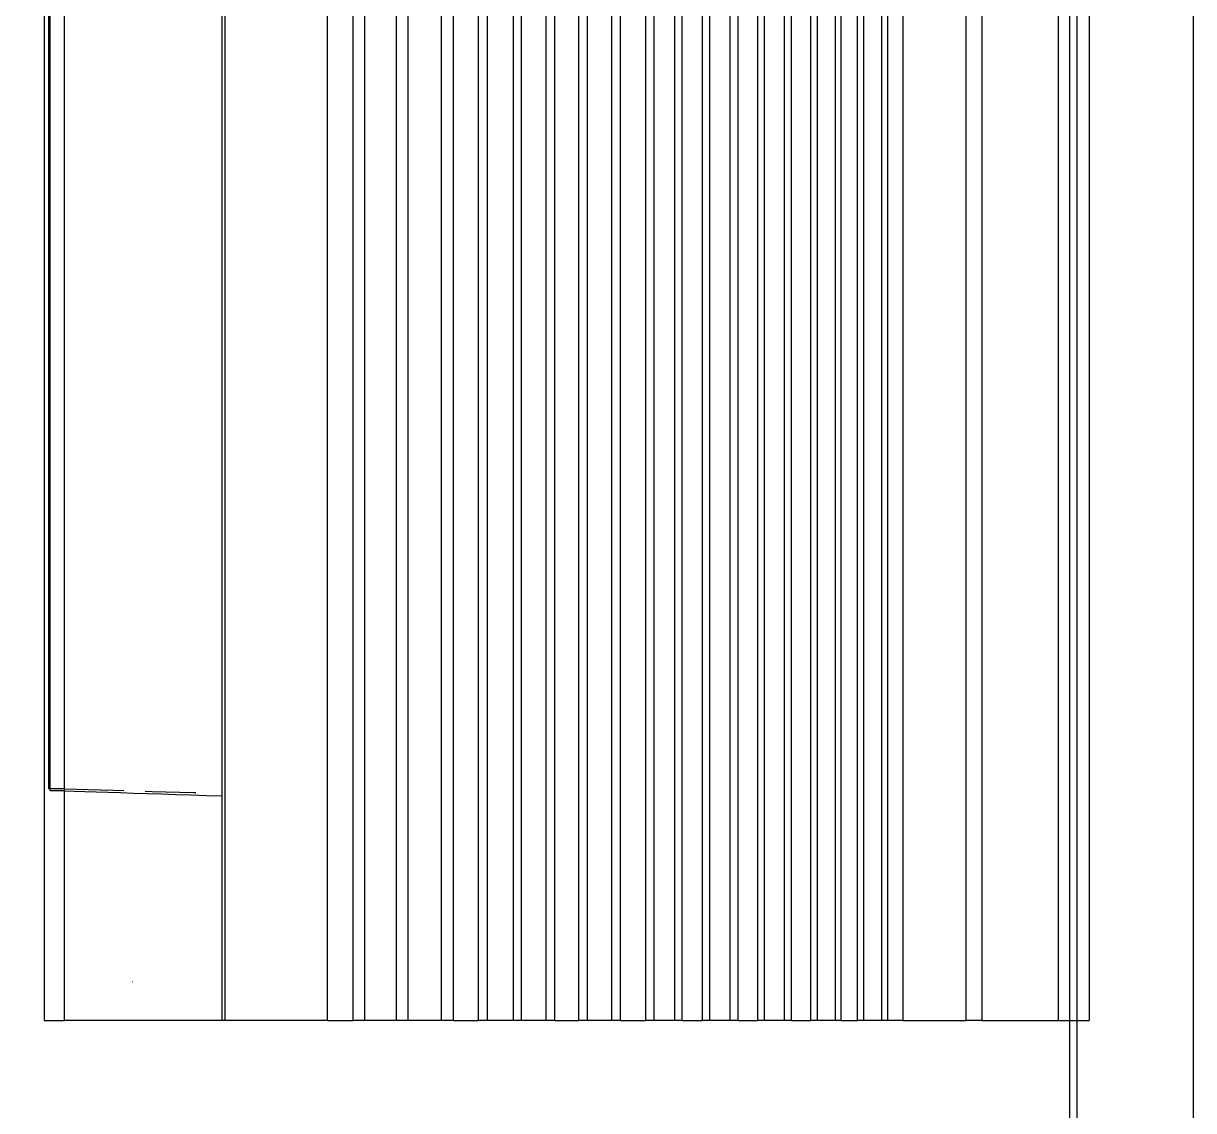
# Model space of a CAD drawing. Header units: inches. Extents: x -85907952 to 802144, y 988801 to 3125513.
# Drawn here: x 413228 to 414333, y 1057906 to 1058932 of the extents above; entities that cross this region are included whole.
import ezdxf

# ---------------------------------------------------------------- set-up
doc = ezdxf.new("R2010")
doc.units = ezdxf.units.IN
doc.header["$MEASUREMENT"] = 0
for name, color, linetype in [('Edges', 7, 'Continuous'), ('partition', 8, 'Continuous'), ('ventilation', 4, 'Continuous')]:
    doc.layers.add(name, color=color, linetype=linetype)

# ---------------------------------------------------------------- blocks, each defined once
blk = doc.blocks.new('air con')
at = {"layer": 'Edges'}
for p, q in [((71.402, 41.898), (152.402, 41.898)), ((152.402, 41.095), (152.402, 41.898)), ((71.402, 41.095), (152.402, 41.095)), ((152.402, 39.122), (152.402, 41.095)), ((71.402, 39.122), (152.402, 39.122)), ((152.402, 39.122), (152.402, 38.724)), ((152.402, 38.724), (71.402, 38.724)), ((152.402, 37.092), (152.402, 38.724)), ((152.402, 37.092), (71.402, 37.092)), ((152.402, 37.092), (152.402, 36.701)), ((152.402, 36.701), (71.402, 36.701)), ((152.402, 36.701), (152.402, 36.542)), ((152.402, 36.542), (71.402, 36.542)), ((152.402, 36.542), (152.402, 36.078)), ((152.402, 36.078), (71.402, 36.078)), ((152.402, 36.078), (152.402, 35.914)), ((152.402, 35.914), (71.402, 35.914)), ((152.402, 35.493), (152.402, 35.914)), ((152.402, 35.493), (71.402, 35.493)), ((152.402, 35.493), (152.402, 35.34)), ((152.402, 35.34), (71.402, 35.34)), ((152.402, 35.34), (152.402, 34.877)), ((152.402, 34.877), (71.402, 34.877)), ((152.402, 34.877), (152.402, 34.709)), ((152.402, 34.709), (71.402, 34.709)), ((152.402, 34.207), (152.402, 34.709)), ((152.402, 34.207), (71.402, 34.207)), ((152.402, 34.207), (152.402, 34.022)), ((152.402, 34.022), (71.402, 34.022)), ((152.402, 34.022), (152.402, 33.51)), ((152.402, 33.51), (71.402, 33.51)), ((152.402, 33.335), (71.402, 33.335)), ((152.402, 33.51), (152.402, 33.335)), ((152.402, 32.826), (152.402, 33.335)), ((152.402, 32.826), (71.402, 32.826)), ((152.402, 32.826), (152.402, 32.625)), ((152.402, 32.625), (71.402, 32.625)), ((152.402, 32.625), (152.402, 32.098)), ((152.402, 32.098), (71.402, 32.098)), ((152.402, 32.098), (152.402, 31.911)), ((152.402, 31.911), (71.402, 31.911)), ((152.402, 31.378), (152.402, 31.911)), ((152.402, 31.378), (71.402, 31.378)), ((152.402, 31.189), (71.402, 31.189)), ((152.402, 31.378), (152.402, 31.189)), ((152.402, 31.189), (152.402, 30.654)), ((152.402, 30.654), (71.402, 30.654)), ((152.402, 30.654), (152.402, 30.439)), ((152.402, 30.439), (71.402, 30.439)), ((152.402, 29.791), (152.402, 30.439)), ((152.402, 29.791), (71.402, 29.791)), ((152.402, 29.791), (152.402, 29.562)), ((152.402, 29.562), (71.402, 29.562)), ((152.402, 29.562), (152.402, 28.935)), ((152.402, 28.935), (71.402, 28.935)), ((152.402, 28.935), (152.402, 28.714)), ((152.402, 28.714), (71.402, 28.714)), ((152.402, 28.092), (152.402, 28.714)), ((152.402, 28.092), (71.402, 28.092)), ((152.402, 27.871), (71.402, 27.871)), ((152.402, 28.092), (152.402, 27.871)), ((152.402, 27.871), (152.402, 27.226)), ((152.402, 27.226), (71.402, 27.226)), ((152.402, 27.226), (152.402, 27.024)), ((152.402, 27.024), (71.402, 27.024)), ((152.402, 27.024), (152.402, 26.349)), ((152.402, 26.349), (71.402, 26.349)), ((152.402, 26.349), (152.402, 26.117)), ((152.402, 26.117), (71.402, 26.117)), ((152.402, 25.469), (152.402, 26.117)), ((152.402, 25.469), (71.402, 25.469)), ((152.402, 25.469), (152.402, 25.162)), ((152.402, 25.162), (71.402, 25.162)), ((152.402, 25.162), (152.402, 24.304)), ((152.402, 24.304), (71.402, 24.304)), ((152.402, 24.304), (152.402, 24.002)), ((152.402, 24.002), (71.402, 24.002)), ((152.402, 24.002), (152.402, 23.184)), ((152.402, 23.184), (71.402, 23.184)), ((152.402, 23.184), (152.402, 22.883)), ((152.402, 22.883), (71.402, 22.883)), ((152.402, 22.213), (152.402, 22.883)), ((152.402, 22.213), (71.402, 22.213)), ((152.402, 22.213), (152.402, 19.568)), ((152.402, 19.568), (71.402, 19.568)), ((152.402, 19.493), (71.402, 19.493)), ((146.588, 19.085), (146.601, 19.493)), ((152.402, 19.568), (152.402, 19.493)), ((152.402, 19.493), (152.402, 15.42)), ((146.575, 18.687), (146.588, 19.085)), ((146.504, 18.391), (146.514, 18.752)), ((146.514, 18.752), (146.516, 18.813)), ((146.562, 18.299), (146.575, 18.687)), ((146.494, 18.035), (146.504, 18.391)), ((146.55, 17.923), (146.562, 18.299)), ((146.484, 17.685), (146.494, 18.035)), ((146.538, 17.558), (146.55, 17.923)), ((146.479, 17.503), (146.484, 17.685)), ((146.527, 17.206), (146.538, 17.558)), ((146.456, 16.673), (146.464, 16.956)), ((146.516, 16.869), (146.527, 17.206)), ((151.402, 17.184), (151.402, 17.175)), ((146.447, 16.349), (146.456, 16.673)), ((146.505, 16.546), (146.516, 16.869)), ((146.438, 16.032), (146.447, 16.349)), ((146.495, 16.239), (146.505, 16.546)), ((146.429, 15.722), (146.438, 16.032)), ((146.486, 15.948), (146.495, 16.239)), ((146.477, 15.675), (146.486, 15.948)), ((146.421, 15.42), (146.429, 15.722)), ((146.468, 15.42), (146.477, 15.675)), ((146.421, 15.42), (76.921, 15.42)), ((146.468, 15.42), (146.421, 15.42)), ((146.421, 15.42), (146.421, 15.051)), ((152.402, 15.42), (146.468, 15.42)), ((146.468, 15.42), (146.468, 15.051)), ((152.402, 14.898), (152.402, 15.42)), ((71.402, 14.898), (152.402, 14.898)), ((146.421, 15.051), (76.921, 15.051)), ((146.421, 15.012), (76.921, 15.012)), ((146.468, 15.051), (146.421, 15.051)), ((146.421, 15.051), (146.421, 15.012))]:
    blk.add_line(p, q, dxfattribs=at)
blk = doc.blocks.new('2.0 HP AIR CONDITION')
at = {"xscale": 36.51607049631966, "yscale": 36.51607049631966, "zscale": 36.51607049631966}
blk.add_blockref('air con', (-4183.5, -544), dxfattribs=at)

msp = doc.modelspace()

# ---------------------------------------------------------------- linework, layer by layer
at = {"layer": 'partition'}
for p, q in [((414222.7, 1056678.4), (414222.7, 1060058.4)), ((414332.7, 1056678.4), (414332.7, 1060058.4))]:
    msp.add_line(p, q, dxfattribs=at)
at = {"layer": 'ventilation'}
msp.add_lwpolyline([(405016.6, 1038523.6), (405016.6, 1038558.5), (405493.1, 1038558.5), (405493.1, 1038708.5), (405493.1, 1041555.8), (409395.9, 1041555.8), (409395.9, 1041709), (408385.7, 1041709), (408372.1, 1041709), (408372.1, 1045670.7), (404380.7, 1045670.7), (404380.7, 1048205.3), (402384.8, 1048205.3), (402371.3, 1048205.3), (402371.3, 1049522.3), (406374.5, 1049522.3), (406374.5, 1056579.1), (406374.5, 1057562.3), (410237.9, 1057562.3), (410237.9, 1056666.7), (414216, 1056666.7), (414216, 1059944.7)], dxfattribs=at)

# ---------------------------------------------------------------- block references
at = {"rotation": 270}
msp.add_blockref('2.0 HP AIR CONDITION', (413248.1, 1059372.7), dxfattribs=at)

doc.saveas('drawing.dxf')
